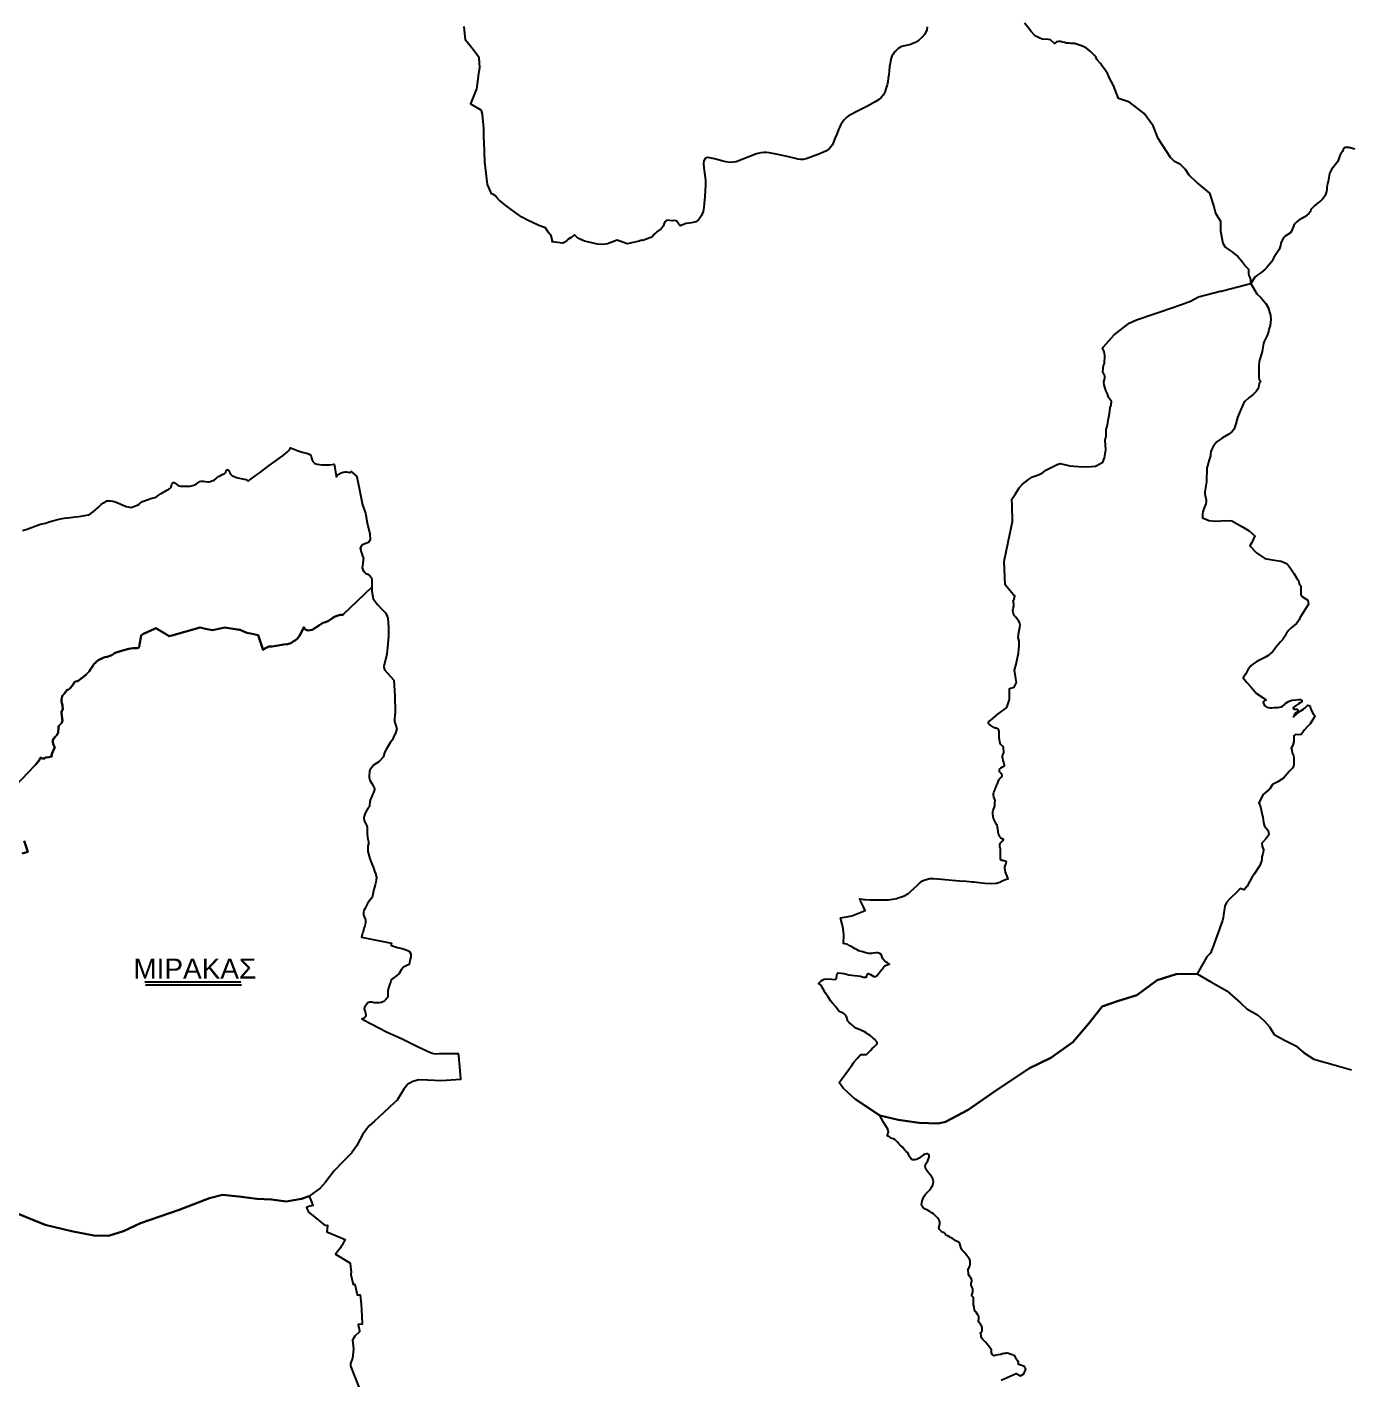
# Model space of a CAD drawing. Header units: metres. Extents: x 245125 to 394351, y 270578 to 4233311.
# Drawn here: x 291993 to 298601, y 4166793 to 4173546 of the extents above; entities that cross this region are included whole.
import ezdxf
from ezdxf.enums import TextEntityAlignment as Align
from ezdxf.lldxf.tags import DXFTag

# ---------------------------------------------------------------- set-up
doc = ezdxf.new("R2010")
doc.units = ezdxf.units.M
for name, color, linetype in [('4495-(228-329)', 103, 'Continuous'), ('ASTOTA', 7, 'Continuous'), ('ΗΛΕΙΑ_Ονομασία ΟΤΑ_ΟΚΧΕ', 6, 'Continuous')]:
    doc.layers.add(name, color=color, linetype=linetype)
doc.styles.add('ARIAL', font='arial.ttf')
tags = doc.linetypes.add('HIDDEN', pattern=[0.375, 0.25, -0.125]).pattern_tags.tags
tags[6:7] = [DXFTag(74, 4), DXFTag(75, 0), DXFTag(340, '0'), DXFTag(46, 1.0), DXFTag(50, 0.0), DXFTag(44, 0.0), DXFTag(45, 0.0)]
tags[4:5] = [DXFTag(74, 4), DXFTag(75, 0), DXFTag(340, '0'), DXFTag(46, 1.0), DXFTag(50, 0.0), DXFTag(44, 0.0), DXFTag(45, 0.0)]

msp = doc.modelspace()

# ---------------------------------------------------------------- linework, layer by layer
at = {"layer": '4495-(228-329)', "color": 103}
for p, q in [((292580.7, 4168776.7), (293060.3, 4168776.7)), ((292584, 4168761), (293063.5, 4168761))]:
    msp.add_line(p, q, dxfattribs=at)
at = {"layer": 'ASTOTA', "color": 253, "linetype": 'HIDDEN', "ltscale": 300}
for points in [[(296489.2, 4173547.1), (296486.9, 4173532.7), (296482, 4173520.2), (296475.5, 4173509.1), (296463, 4173494.4), (296447.3, 4173481.1), (296430.7, 4173469.6), (296421.4, 4173465.3), (296407, 4173460), (296384.6, 4173454.2), (296363.2, 4173448.7), (296352.1, 4173443.9), (296343.5, 4173438.5), (296333.4, 4173429.5), (296325.9, 4173422), (296318.5, 4173411.2), (296312.3, 4173400.6), (296307.5, 4173386.8), (296303.4, 4173364.8), (296301.7, 4173349.9), (296298.9, 4173328.5), (296297.3, 4173308.4), (296294.9, 4173290.7), (296292.2, 4173272.9), (296289, 4173257.3), (296283.2, 4173237.7), (296276.9, 4173220.9), (296270.4, 4173207.5), (296259.9, 4173194.4), (296245.8, 4173182.2), (296229.8, 4173172.3), (296191.4, 4173151.4), (296164.8, 4173138), (296137.6, 4173123.8), (296109.4, 4173109.5), (296094.2, 4173100.6), (296087.9, 4173096), (296075.1, 4173083.4), (296065.9, 4173070.7), (296056.4, 4173056.2), (296050.8, 4173045.4), (296046.3, 4173035.2), (296037.4, 4173011.7), (296028.6, 4172989.6), (296015.5, 4172958.8), (296008, 4172947.3), (295999.4, 4172937.6), (295983.5, 4172926.4), (295947.9, 4172910.7), (295884.5, 4172887.9), (295869.2, 4172885.5), (295856.4, 4172885.5), (295843.8, 4172886.8), (295832.2, 4172888.9), (295789.2, 4172899), (295742.9, 4172909.5), (295699.8, 4172918.6), (295686, 4172920.3), (295672.4, 4172920.3), (295658.1, 4172918.3), (295637.1, 4172913.4), (295607.3, 4172901.8), (295573.6, 4172887.9), (295535.4, 4172873.6), (295519.4, 4172870.9), (295505.8, 4172870.2), (295483.8, 4172872.6), (295463.6, 4172877.3), (295426.5, 4172887.6), (295402.1, 4172893.4), (295392.3, 4172894.3), (295386.3, 4172892.3), (295379.7, 4172889.9), (295373.6, 4172878.9), (295371.6, 4172865.3), (295374, 4172843.9), (295381.5, 4172782), (295381.5, 4172760.6), (295379.6, 4172728.8), (295378.3, 4172700.4), (295375.5, 4172664.6), (295373.4, 4172645.2), (295369.6, 4172625.5), (295361.8, 4172605.7), (295347.8, 4172584.7), (295333.4, 4172573.4), (295311.8, 4172568.4), (295284.9, 4172564.5), (295255.2, 4172553), (295251.6, 4172557.9), (295249.2, 4172561), (295236.3, 4172577.8), (295234.3, 4172578.2), (295223.4, 4172580.3), (295214.6, 4172578.3), (295201.7, 4172580.6), (295188.1, 4172581.7), (295179, 4172573.1), (295170.4, 4172552.3), (295160.9, 4172538), (295138.5, 4172522.8), (295133.2, 4172518.3), (295125.1, 4172511.5), (295123, 4172508.8), (295113.3, 4172496.5), (295099.5, 4172491.3), (295094.8, 4172489.3), (295069.5, 4172479.5), (295061.6, 4172481.1), (295050.9, 4172476.7), (294990.2, 4172463), (294941.2, 4172482), (294892.9, 4172464.2), (294868.3, 4172459.4), (294842.7, 4172462.3), (294792.7, 4172473.4), (294778.1, 4172476.1), (294759.6, 4172485.9), (294744.6, 4172491.9), (294727.1, 4172507.7), (294723.3, 4172504.9), (294711.2, 4172495.8), (294694.5, 4172484.8), (294688.5, 4172480.8), (294675.4, 4172470.5), (294669.9, 4172466.1), (294616.1, 4172473.9), (294617, 4172478.1), (294611.4, 4172503.3), (294596.6, 4172522.4), (294583.1, 4172542.8), (294549.6, 4172554.3), (294514.4, 4172571.7), (294496.3, 4172580.7), (294464.3, 4172596.5), (294417.4, 4172629.5), (294378.2, 4172660), (294376.1, 4172661.6), (294353, 4172680.6), (294342.5, 4172690.3), (294333, 4172703.8), (294320.3, 4172711), (294312.7, 4172713.4), (294310.8, 4172718), (294293.4, 4172759.7), (294280.3, 4172873.9), (294275.7, 4172971.4), (294275.5, 4172994.3), (294275.5, 4173001.5), (294275.3, 4173021.5), (294275.3, 4173031.7), (294275.2, 4173040), (294267.5, 4173111.6), (294262.7, 4173129.4), (294262.1, 4173131.6), (294209.8, 4173161.2), (294210.4, 4173162.8), (294240, 4173238.3), (294244.3, 4173274.7), (294247.9, 4173298.9), (294248.3, 4173302), (294254.6, 4173344.8), (294251.6, 4173393.2), (294235.7, 4173414.4), (294228.5, 4173423.9), (294213.4, 4173443.8), (294183.3, 4173480.9), (294176.9, 4173549.5)], [(298625, 4172936.5), (298595, 4172945), (298575, 4172945), (298567, 4172935), (298563, 4172925), (298555, 4172915), (298550, 4172905), (298546.5, 4172895), (298543.5, 4172885), (298539.5, 4172875), (298509, 4172835), (298503.5, 4172825), (298499, 4172815), (298493.5, 4172785), (298491.5, 4172775), (298488.5, 4172765), (298486.5, 4172755), (298485.5, 4172745), (298484.5, 4172735), (298483.5, 4172725), (298481, 4172715), (298476.5, 4172705), (298471, 4172695.5), (298463.5, 4172686.5), (298454.5, 4172678.5), (298445, 4172671.5), (298435, 4172664), (298425, 4172655), (298415, 4172645), (298405, 4172635), (298403, 4172625), (298395, 4172615), (298385, 4172606), (298375, 4172599), (298345, 4172581), (298335.5, 4172573.5), (298327, 4172564.5), (298320.5, 4172555), (298309.5, 4172526.5), (298303, 4172519), (298276.5, 4172501), (298269, 4172493.5), (298259, 4172475), (298256, 4172465), (298254, 4172455), (298251, 4172445), (298246.5, 4172435), (298234, 4172415), (298220, 4172395), (298215, 4172385), (298210, 4172375), (298203, 4172365), (298194.5, 4172355), (298185, 4172345), (298175, 4172335.5), (298155, 4172318.5), (298135, 4172305), (298125, 4172297), (298105, 4172265), (298105, 4172285), (298103, 4172295), (298097, 4172305), (298095, 4172315), (298095, 4172335), (298075, 4172355), (298061.5, 4172375), (298044.5, 4172395), (298035, 4172404.5), (298015, 4172421.5), (297995, 4172435), (297977, 4172448.5), (297967, 4172465.5), (297955.5, 4172525), (297956, 4172575), (297930.5, 4172615), (297921, 4172655), (297900.6, 4172717.2), (297842.6, 4172764.1), (297841.5, 4172765), (297839.7, 4172766.7), (297797, 4172806.5), (297780, 4172835), (297755, 4172860), (297725, 4172875), (297705, 4172895), (297642.1, 4172990.3), (297618.3, 4173053.5), (297572.8, 4173115), (297499.9, 4173171.2), (297445, 4173189), (297436, 4173210.6), (297420, 4173255), (297398.5, 4173295), (297394.5, 4173305), (297390, 4173315), (297376, 4173335), (297368.5, 4173345), (297361.5, 4173355), (297354, 4173365), (297337, 4173385), (297333, 4173395), (297325, 4173405), (297315, 4173415), (297305, 4173425), (297285, 4173441), (297275, 4173446.5), (297265, 4173451.5), (297255, 4173455), (297245, 4173458), (297235, 4173461.5), (297225, 4173463.5), (297215, 4173464.5), (297205, 4173465), (297195, 4173465.5), (297185, 4173466.5), (297175, 4173468.5), (297165, 4173471.5), (297155, 4173474), (297145, 4173475), (297135, 4173473), (297125, 4173465), (297105, 4173483), (297095, 4173484), (297065, 4173486.5), (297055, 4173489), (297035, 4173499), (297025.5, 4173506.5), (297008.5, 4173525), (296993.5, 4173545), (296975.5, 4173565)], [(291970.7, 4171032.1), (291993.2, 4171038.4), (292005.7, 4171042.5), (292021, 4171048.4), (292037.7, 4171054.7), (292060.9, 4171062.2), (292085, 4171068.7), (292103.8, 4171075.2), (292122.1, 4171080.3), (292133.9, 4171083.6), (292159.4, 4171089), (292178.5, 4171092.5), (292194.5, 4171095.1), (292209.8, 4171096.5), (292233.2, 4171099.4), (292251.3, 4171101.1), (292271.3, 4171103.8), (292290.4, 4171107.2), (292299.7, 4171109.6), (292312.1, 4171115.5), (292323.5, 4171124.7), (292336.9, 4171136.3), (292349.6, 4171148.2), (292364, 4171161), (292375.3, 4171168.7), (292385.9, 4171176.7), (292391.6, 4171178.8), (292401.1, 4171180.2), (292410.1, 4171179.7), (292419.3, 4171178.2), (292429, 4171175.5), (292438.7, 4171172.3), (292450.7, 4171167.1), (292476.8, 4171155.4), (292488, 4171151.1), (292498.7, 4171148.7), (292512, 4171146.4), (292520.7, 4171148.9), (292534.4, 4171154.2), (292544.2, 4171158.6), (292553.1, 4171163.3), (292559.8, 4171169.1), (292569.2, 4171175.5), (292579.9, 4171179.2), (292610.7, 4171191.6), (292622.8, 4171195), (292630.9, 4171196.5), (292639.3, 4171199.9), (292648.2, 4171205.8), (292663.4, 4171215.6), (292690.7, 4171232.5), (292699, 4171236.7), (292706.4, 4171240.9), (292710.4, 4171244.1), (292712.9, 4171248.2), (292715.1, 4171256.9), (292716.4, 4171262.8), (292718.3, 4171266.1), (292721.1, 4171270), (292723.6, 4171271), (292728, 4171271.5), (292732, 4171269.9), (292735.4, 4171266.8), (292741, 4171261.8), (292747.7, 4171256.8), (292753.1, 4171254.7), (292759.1, 4171253.5), (292768.5, 4171253.4), (292780.4, 4171253.1), (292796.7, 4171252.5), (292807.5, 4171253.3), (292814.1, 4171254.3), (292820.5, 4171256.8), (292828.9, 4171260.2), (292839.8, 4171265.2), (292850.8, 4171272.2), (292856.7, 4171275.3), (292862.2, 4171277.6), (292868.4, 4171277.6), (292874, 4171277.4), (292884.2, 4171275.7), (292894.4, 4171275), (292901.3, 4171275.2), (292908.9, 4171276.5), (292915.3, 4171278.9), (292922.8, 4171281.5), (292929.5, 4171284.9), (292935.3, 4171289.1), (292940.7, 4171293.9), (292944.1, 4171297.2), (292950, 4171301), (292958.7, 4171306.4), (292967.4, 4171311.5), (292972.3, 4171312.8), (292978.6, 4171315.7), (292982.1, 4171319.7), (292986, 4171324.8), (292989, 4171330.3), (292991.4, 4171333.9), (292995.1, 4171335), (292998.5, 4171333.8), (293001.3, 4171330.5), (293004.2, 4171326.5), (293006.8, 4171320.2), (293009.9, 4171313.5), (293013, 4171308.6), (293017.3, 4171304.9), (293024.8, 4171302.3), (293038.6, 4171296.6), (293045.5, 4171294.1), (293060.6, 4171290.3), (293069.2, 4171288.8), (293076.8, 4171287.8), (293087.4, 4171286.2), (293091.7, 4171283.9), (293096.8, 4171278.4), (293106.1, 4171284.5), (293137, 4171307.9), (293152.5, 4171318.3), (293202.7, 4171355.6), (293225.2, 4171372.4), (293255.6, 4171394.3), (293272.3, 4171406.6), (293284.3, 4171416.3), (293296.4, 4171426.5), (293304.6, 4171434.9), (293309.6, 4171444), (293313, 4171442.7), (293314.3, 4171442.3), (293347.3, 4171430.1), (293362.7, 4171424.4), (293367.2, 4171423.3), (293390.7, 4171417.2), (293402.9, 4171413.3), (293411.2, 4171407.4), (293414.5, 4171394.8), (293417.1, 4171382.5), (293420.2, 4171376), (293430.1, 4171366.7), (293441.8, 4171362.9), (293467, 4171359.9), (293505.6, 4171358.8), (293527.5, 4171362), (293530.1, 4171346.4), (293530.5, 4171344.4), (293537.1, 4171302.7), (293537.6, 4171299.5), (293545.5, 4171309.9), (293551.1, 4171313.4), (293561.4, 4171318.9), (293572.3, 4171322.5), (293581.3, 4171324.3), (293589.4, 4171323.8), (293595.5, 4171322.4), (293603.1, 4171321.7), (293608.9, 4171322.2), (293613.2, 4171325.8), (293614.4, 4171324.6), (293627.4, 4171312.5), (293638.3, 4171302.3), (293643.5, 4171285), (293668.6, 4171159), (293683.4, 4171118.2), (293691.4, 4171069.5), (293706, 4171015), (293706.8, 4170984.6), (293698.9, 4170971.5), (293680.2, 4170965.2), (293665.8, 4170958.6), (293657.6, 4170942.5), (293662.5, 4170925), (293669.4, 4170905.1), (293673.3, 4170891.5), (293672.7, 4170885.3), (293671, 4170866.6), (293667, 4170845), (293670.5, 4170835.5), (293676, 4170826), (293685, 4170817), (293695, 4170813), (293705, 4170805), (293713, 4170795), (293715, 4170785), (293715, 4170748.9), (293572.5, 4170611), (293571.8, 4170610.2), (293558.6, 4170609.6), (293541.1, 4170604.7), (293528.6, 4170599.5), (293515.8, 4170591.1), (293498.9, 4170579.9), (293483.4, 4170573.8), (293471.3, 4170570.2), (293453.1, 4170558.7), (293435.4, 4170546.9), (293416.9, 4170535.4), (293407.6, 4170533.3), (293397.1, 4170532.5), (293386.5, 4170534.4), (293378.9, 4170539.2), (293375, 4170548), (293365.2, 4170527.5), (293353.6, 4170505.5), (293341.5, 4170490.6), (293333.9, 4170483.6), (293323, 4170476.1), (293310.1, 4170468.6), (293293.9, 4170464.2), (293274.8, 4170461.4), (293246.6, 4170456.8), (293217.8, 4170451.8), (293201.1, 4170451), (293183.5, 4170444.1), (293171.3, 4170434.4), (293170.6, 4170436.6), (293170.1, 4170437.9), (293147.1, 4170507.6), (293117.4, 4170514.6), (293109.5, 4170516.4), (293091.5, 4170520.6), (293060.2, 4170533.8), (293055.4, 4170534.8), (293050, 4170536), (293042.5, 4170537.2), (292981.7, 4170547), (292958.6, 4170541.9), (292956.1, 4170541.3), (292921.1, 4170533.5), (292901.4, 4170537.4), (292885, 4170540.8), (292857.8, 4170546.2), (292715.5, 4170507), (292703.6, 4170503.8), (292681.5, 4170516.6), (292635.7, 4170543.1), (292627.1, 4170539.1), (292596.1, 4170524.5), (292571.4, 4170512.9), (292563.3, 4170506.6), (292553.4, 4170449.8), (292549.7, 4170445.9), (292542.4, 4170444.1), (292520.9, 4170442.9), (292502.1, 4170440.3), (292476.8, 4170434.1), (292443, 4170423.6), (292430.4, 4170419.1), (292428.3, 4170418.4), (292425.9, 4170415.4), (292421.7, 4170411.1), (292416.2, 4170408), (292407.1, 4170404.9), (292398.9, 4170401.8), (292394.5, 4170400.3), (292389.2, 4170400.1), (292381.4, 4170397.8), (292372.8, 4170394.5), (292363.2, 4170390.1), (292352.4, 4170384.7), (292345.7, 4170380.5), (292340.6, 4170376.9), (292334.8, 4170370.9), (292329, 4170364.5), (292321.7, 4170355.8), (292316, 4170347.6), (292309.8, 4170339.3), (292302.6, 4170326.1), (292297.8, 4170321.2), (292287.6, 4170312.4), (292274.5, 4170300.6), (292263.7, 4170292), (292254.2, 4170283.3), (292248.2, 4170280.1), (292243.1, 4170278.6), (292235.7, 4170276.3), (292230.7, 4170273.3), (292225.2, 4170266), (292218.7, 4170254.6), (292208.2, 4170243.3), (292201.2, 4170237.4), (292192.7, 4170235.6), (292186.5, 4170227.2), (292178.4, 4170216.1), (292171, 4170207), (292168.2, 4170201.7), (292166.2, 4170194.6), (292165.7, 4170188.2), (292165.7, 4170178.4), (292166.7, 4170168.9), (292169.5, 4170158.3), (292171, 4170150.1), (292171.7, 4170144.3), (292171.7, 4170140.3), (292170.9, 4170135.7), (292169, 4170132), (292167.5, 4170128.8), (292165.8, 4170124.5), (292165.6, 4170120.4), (292165.9, 4170116.4), (292167.4, 4170107), (292168.9, 4170094), (292169.3, 4170089.5), (292169.8, 4170083.7), (292169.7, 4170079.7), (292168.8, 4170076.3), (292167.1, 4170072.5), (292163.2, 4170067), (292156.8, 4170059.8), (292152.6, 4170055.1), (292150.7, 4170050.1), (292149.6, 4170044.3), (292149.4, 4170037.5), (292149.1, 4170030.4), (292147.9, 4170022.8), (292144.8, 4170016.2), (292141.4, 4170009.6), (292135.5, 4170002.9), (292125.7, 4169991.3), (292122.7, 4169982.5), (292122.4, 4169972.4), (292125.5, 4169959.8), (292131.5, 4169947.2), (292124.7, 4169934.8), (292123, 4169930.5), (292118.7, 4169919.7), (292116.2, 4169913.5), (292114.7, 4169907.4), (292116.6, 4169903), (292115.1, 4169902.7), (292102.5, 4169899.7), (292086.9, 4169896.7), (292078.4, 4169892.9), (292077.2, 4169892.3), (292068.7, 4169892), (292062.4, 4169897.4), (292050, 4169879), (292035.9, 4169860.9), (292033.7, 4169858.6), (292030.6, 4169855.3), (291935.7, 4169756.4)], [(291935.7, 4169756.4), (292030.6, 4169855.3), (292033.7, 4169858.6), (292035.9, 4169860.9), (292050, 4169879), (292062.4, 4169897.4), (292068.7, 4169892), (292077.2, 4169892.3), (292078.4, 4169892.9), (292086.9, 4169896.7), (292102.5, 4169899.7), (292115.1, 4169902.7), (292116.6, 4169903), (292114.7, 4169907.4), (292115.2, 4169909.5), (292116.2, 4169913.5), (292118.7, 4169919.7), (292123, 4169930.5), (292124.7, 4169934.8), (292131.5, 4169947.2), (292125.5, 4169959.8), (292122.4, 4169972.4), (292122.7, 4169982.5), (292125.7, 4169991.3), (292135.5, 4170002.9), (292141.4, 4170009.6), (292144.8, 4170016.2), (292147.9, 4170022.8), (292149.1, 4170030.4), (292149.4, 4170037.5), (292149.6, 4170044.3), (292150.7, 4170050.1), (292152.6, 4170055.1), (292156.8, 4170059.8), (292163.2, 4170067), (292167.1, 4170072.5), (292168.8, 4170076.3), (292169.7, 4170079.7), (292169.8, 4170083.7), (292169.3, 4170089.5), (292168.9, 4170094), (292167.4, 4170107), (292165.9, 4170116.4), (292165.6, 4170120.4), (292165.8, 4170124.5), (292167.5, 4170128.8), (292169, 4170132), (292170.9, 4170135.7), (292171.7, 4170140.3), (292171.7, 4170144.3), (292171, 4170150.1), (292169.5, 4170158.3), (292166.7, 4170168.9), (292165.7, 4170178.4), (292165.7, 4170188.2), (292166.2, 4170194.6), (292168.2, 4170201.7), (292171, 4170207), (292178.4, 4170216.1), (292186.5, 4170227.2), (292192.7, 4170235.6), (292201.2, 4170237.4), (292208.2, 4170243.3), (292218.7, 4170254.6), (292225.2, 4170266), (292230.7, 4170273.3), (292235.7, 4170276.3), (292243.1, 4170278.6), (292248.2, 4170280.1), (292254.2, 4170283.3), (292263.7, 4170292), (292274.5, 4170300.6), (292287.6, 4170312.4), (292297.8, 4170321.2), (292302.6, 4170326.1), (292309.8, 4170339.3), (292316, 4170347.6), (292321.7, 4170355.8), (292329, 4170364.5), (292334.8, 4170370.9), (292340.6, 4170376.9), (292345.7, 4170380.5), (292352.4, 4170384.7), (292363.2, 4170390.1), (292372.8, 4170394.5), (292381.4, 4170397.8), (292389.2, 4170400.1), (292394.5, 4170400.3), (292398.9, 4170401.8), (292407.1, 4170404.9), (292416.2, 4170408), (292421.7, 4170411.1), (292425.9, 4170415.4), (292428.3, 4170418.4), (292430.4, 4170419.1), (292443, 4170423.6), (292476.8, 4170434.1), (292502.1, 4170440.3), (292520.9, 4170442.9), (292542.4, 4170444.1), (292549.7, 4170445.9), (292553.4, 4170449.8), (292563.3, 4170506.6), (292571.4, 4170512.9), (292596.1, 4170524.5), (292627.1, 4170539.1), (292635.7, 4170543.1), (292681.5, 4170516.6), (292703.6, 4170503.8), (292715.5, 4170507), (292857.8, 4170546.2), (292885, 4170540.8), (292885, 4170540.8), (292901.4, 4170537.4), (292921.1, 4170533.5), (292956.1, 4170541.3), (292958.6, 4170541.9), (292981.7, 4170547), (293042.5, 4170537.2), (293050, 4170536), (293055.4, 4170534.8), (293060.2, 4170533.8), (293091.5, 4170520.6), (293109.5, 4170516.4), (293117.4, 4170514.6), (293147.1, 4170507.6), (293170.1, 4170437.9), (293170.6, 4170436.6), (293171.3, 4170434.4), (293183.5, 4170444.1), (293201.1, 4170451), (293217.8, 4170451.8), (293246.6, 4170456.8), (293274.8, 4170461.4), (293293.9, 4170464.2), (293310.1, 4170468.6), (293323, 4170476.1), (293333.9, 4170483.6), (293341.5, 4170490.6), (293353.6, 4170505.5), (293365.2, 4170527.5), (293375, 4170548), (293378.9, 4170539.2), (293386.5, 4170534.4), (293397.1, 4170532.5), (293407.6, 4170533.3), (293416.9, 4170535.4), (293435.4, 4170546.9), (293453.1, 4170558.7), (293471.3, 4170570.2), (293483.4, 4170573.8), (293498.9, 4170579.9), (293515.8, 4170591.1), (293528.6, 4170599.5), (293541.1, 4170604.7), (293558.6, 4170609.6), (293571.8, 4170610.2), (293572.5, 4170611), (293715, 4170748.9), (293715, 4170727.6), (293722, 4170689.9), (293743.6, 4170661.9), (293766.2, 4170637.3), (293784.5, 4170618.1), (293795.2, 4170593.2), (293798.2, 4170548.2), (293799.1, 4170501), (293790.3, 4170413.3), (293775.1, 4170352.3), (293778.2, 4170335.1), (293825, 4170284.1), (293830.4, 4170205), (293831.9, 4170124), (293827.9, 4170088.1), (293829, 4170077.3), (293829.5, 4170072), (293834.9, 4170056.8), (293840.2, 4170040.1), (293833, 4170019.6), (293827.5, 4170006.7), (293822.9, 4169999.3), (293818.6, 4169985.3), (293807.8, 4169973.8), (293798.4, 4169957.4), (293787, 4169937.6), (293780.7, 4169925.2), (293771.5, 4169899.3), (293750.8, 4169876), (293723.2, 4169858.3), (293715.8, 4169846.5), (293707.1, 4169837), (293704.4, 4169830.3), (293703.2, 4169823.6), (293702.6, 4169808), (293702.3, 4169798.1), (293703.4, 4169791.1), (293705.7, 4169783.5), (293714.9, 4169767.5), (293722.4, 4169756.2), (293729.3, 4169741.9), (293729.1, 4169735.4), (293723.2, 4169723.1), (293719.5, 4169715.6), (293712.9, 4169699.6), (293708.7, 4169689.6), (293704.7, 4169677.6), (293703.8, 4169656.6), (293703, 4169653.2), (293697.4, 4169645.4), (293684.2, 4169621.8), (293680.8, 4169614.5), (293677.8, 4169603.7), (293676, 4169595.9), (293676.9, 4169580.7), (293683.2, 4169568.7), (293688.8, 4169558.4), (293691.4, 4169549.3), (293692.4, 4169531.9), (293692.5, 4169513.9), (293693, 4169499.7), (293695.5, 4169488.5), (293697.8, 4169476.4), (293698.1, 4169466), (293695.7, 4169453.5), (293694.6, 4169442.9), (293695.4, 4169427.9), (293698, 4169415.3), (293703, 4169398.4), (293708, 4169383.1), (293714.9, 4169365.2), (293723.3, 4169345.9), (293729.3, 4169329.9), (293733.8, 4169317.2), (293739, 4169300.2), (293737.2, 4169285.1), (293735.5, 4169274), (293731.8, 4169261.2), (293728.5, 4169249.9), (293725.7, 4169237.7), (293721.7, 4169222.7), (293718.3, 4169204.9), (293715.7, 4169196), (293709, 4169187.3), (293702.2, 4169178.9), (293694.4, 4169167.4), (293687, 4169153.8), (293679.8, 4169141.6), (293675.7, 4169132.9), (293673.9, 4169123.7), (293673.1, 4169118.2), (293673.7, 4169110.4), (293676.3, 4169102), (293681.4, 4169093.4), (293684.3, 4169085.8), (293683.7, 4169075), (293682.6, 4169065), (293679.6, 4169054.8), (293676, 4169044.2), (293673.2, 4169034.6), (293671.8, 4169029.1), (293671.6, 4169028.5), (293669.8, 4169021.4), (293669.2, 4169019), (293666, 4169006.5), (293664.2, 4168999.6), (293813.4, 4168969.6), (293812.5, 4168964.3), (293811.5, 4168958), (293813.4, 4168957.5), (293843.9, 4168948.8), (293866, 4168942.7), (293886.2, 4168937.1), (293901.6, 4168929.4), (293909.3, 4168915.9), (293910.5, 4168900.9), (293904.9, 4168882.7), (293901.5, 4168863.2), (293889.3, 4168858.1), (293872.7, 4168850.5), (293864.2, 4168838.5), (293852, 4168818), (293839.4, 4168808.6), (293814.1, 4168788.4), (293812.5, 4168787.2), (293812.2, 4168785.8), (293810.6, 4168778.4), (293808.6, 4168772.4), (293806, 4168766.7), (293803.6, 4168760.7), (293798.3, 4168744.8), (293795.2, 4168732.9), (293794.4, 4168726.8), (293794.6, 4168715.8), (293795.3, 4168707.2), (293795.6, 4168699.1), (293789.5, 4168695.2), (293784.4, 4168688), (293781.4, 4168684.4), (293774.4, 4168678.7), (293770.9, 4168676.4), (293763.8, 4168673), (293751.1, 4168671.8), (293740.1, 4168671.3), (293727.7, 4168672.2), (293715.4, 4168674.2), (293705.4, 4168674.1), (293699.9, 4168673.5), (293695.5, 4168670.8), (293688.2, 4168663), (293684.4, 4168656.9), (293680.4, 4168651.5), (293676.7, 4168645), (293676.5, 4168641.7), (293679.5, 4168632.1), (293681.7, 4168626), (293683.5, 4168620.4), (293684.8, 4168614), (293685.1, 4168608.1), (293683.1, 4168602.7), (293680.8, 4168598.8), (293677.8, 4168595.7), (293673.2, 4168593.1), (293666.1, 4168591.2), (293683.8, 4168582.5), (293701.7, 4168572.4), (293714.9, 4168565), (293749.4, 4168546.4), (293789.3, 4168527.2), (293821.7, 4168511.7), (293863.7, 4168492.7), (293900, 4168475.5), (293944, 4168453.9), (293993.5, 4168430.6), (294016.4, 4168420), (294030.8, 4168417.5), (294051.2, 4168418.2), (294075.4, 4168418.2), (294095.7, 4168417.9), (294116.1, 4168417.9), (294129.5, 4168418), (294138.4, 4168418.4), (294146.8, 4168418.8), (294146.9, 4168417.5), (294147.6, 4168409.3), (294156, 4168314), (294158.3, 4168288), (294063.5, 4168282.1), (293993.3, 4168285.5), (293949.3, 4168286.5), (293920.1, 4168278.8), (293895.5, 4168264.5), (293875, 4168240), (293841.6, 4168186), (293806, 4168152.2), (293772.7, 4168119.8), (293728.7, 4168081.1), (293701.5, 4168056.4), (293683.4, 4168033.6), (293668.6, 4168012.7), (293657.1, 4167990.1), (293640.9, 4167958.5), (293613.9, 4167920.8), (293571.1, 4167877.2), (293526.6, 4167832.7), (293484.2, 4167775.2), (293456.4, 4167745.7), (293402.8, 4167705.1), (293364.6, 4167692.4), (293287.3, 4167679.5), (293213.9, 4167688.4), (293140.2, 4167693.1), (293051.7, 4167704.9), (292970, 4167711.8), (292905.1, 4167696), (292753.6, 4167638.1), (292559, 4167570.9), (292474.5, 4167530.5), (292399.2, 4167507.3), (292326.3, 4167509.9), (292215, 4167530.2), (292083.4, 4167562.1), (291932.7, 4167623.6)], [(291978.2, 4169480.2), (291996.2, 4169430.5), (291997.7, 4169426.4), (291968.5, 4169418.1)], [(291968.5, 4169418.1), (291997.7, 4169426.4), (291996.2, 4169430.5), (291978.2, 4169480.2)], [(296858.4, 4166787.3), (296934.1, 4166820.3), (296955, 4166808.9), (296972.6, 4166818.1), (296982, 4166841.8), (296974.6, 4166854.5), (296947.7, 4166864.2), (296946.4, 4166864.8), (296945, 4166865.5), (296945.2, 4166866.8), (296945.2, 4166870), (296944.5, 4166875.7), (296940.1, 4166884.1), (296936.8, 4166888.5), (296933.1, 4166893.5), (296931.5, 4166898.3), (296929.9, 4166902.1), (296926.6, 4166907.3), (296922.3, 4166910.5), (296916.3, 4166912.9), (296908.3, 4166915.3), (296895.2, 4166919), (296889.1, 4166920.8), (296885.9, 4166921), (296879.8, 4166920.5), (296871.4, 4166919.3), (296865.7, 4166917.6), (296858.9, 4166915.3), (296854.1, 4166914.5), (296844, 4166913.8), (296835, 4166911.3), (296827.8, 4166909), (296823.5, 4166908.8), (296819.5, 4166910.1), (296814.2, 4166914.8), (296811.8, 4166920), (296809.9, 4166925.2), (296809.5, 4166928.7), (296810.2, 4166932.1), (296810.6, 4166934.5), (296809.7, 4166937.7), (296803.6, 4166945.8), (296790.2, 4166964.4), (296778.2, 4166977.9), (296765.2, 4166991.6), (296761.4, 4166996.3), (296759.4, 4167004.4), (296759.4, 4167010.2), (296758.2, 4167015.2), (296754.7, 4167021.5), (296755.6, 4167023.7), (296759.7, 4167025.6), (296762.5, 4167028.8), (296763.5, 4167034.1), (296764.1, 4167046), (296762.8, 4167053.8), (296759.4, 4167060.3), (296755.2, 4167067.1), (296747.3, 4167075.8), (296746, 4167078.9), (296746, 4167082.9), (296747.1, 4167090.7), (296746.9, 4167100.9), (296744.8, 4167108.2), (296741.2, 4167114.7), (296735.9, 4167123), (296731.3, 4167127.5), (296727.4, 4167131.3), (296726.4, 4167134.3), (296726.1, 4167140.2), (296723.9, 4167150.2), (296721.6, 4167158.1), (296720.5, 4167162.2), (296720.3, 4167170.3), (296720.6, 4167190.3), (296720.6, 4167195.2), (296719.7, 4167199.3), (296717.2, 4167202.5), (296713.2, 4167206.1), (296712, 4167208.7), (296711.6, 4167211.3), (296712.1, 4167214), (296713.4, 4167216.4), (296716.5, 4167228.6), (296717.8, 4167236.6), (296717.5, 4167242.6), (296714.5, 4167249.3), (296711.7, 4167252.5), (296708.8, 4167257.2), (296708.3, 4167262.1), (296709.5, 4167270.3), (296711.8, 4167279.1), (296712.4, 4167284.6), (296710.5, 4167290.3), (296705.3, 4167299.1), (296701, 4167305.3), (296696.3, 4167314.9), (296694.8, 4167323.1), (296693.7, 4167331.9), (296694.1, 4167339.6), (296695.6, 4167344.7), (296698.2, 4167349.6), (296702.1, 4167357.9), (296703.5, 4167363.8), (296703.3, 4167380.1), (296702.5, 4167387.3), (296700.1, 4167392.8), (296697.5, 4167396.8), (296686.7, 4167409.5), (296679.7, 4167418.3), (296672.2, 4167427), (296664.5, 4167435.9), (296660.7, 4167440.8), (296658.9, 4167444.8), (296655.3, 4167455.5), (296652.4, 4167468.3), (296651.7, 4167470.9), (296648.9, 4167473.7), (296642.4, 4167478.1), (296628.1, 4167485), (296621, 4167490.9), (296614, 4167496.4), (296606.2, 4167499.9), (296599.9, 4167503), (296587.8, 4167509.1), (296582.7, 4167513.1), (296578.3, 4167518.8), (296573.4, 4167523.2), (296566.2, 4167526.1), (296560.2, 4167529.7), (296554.9, 4167534.1), (296550.9, 4167539.2), (296548.9, 4167543.2), (296547.9, 4167548), (296548.4, 4167553.1), (296550.5, 4167561.2), (296552.5, 4167568.9), (296553, 4167573.8), (296552.1, 4167578.1), (296550.3, 4167582.7), (296546.6, 4167589.5), (296541.5, 4167596.1), (296530.7, 4167607.9), (296520, 4167616.9), (296512, 4167623.1), (296502.4, 4167629.2), (296494.6, 4167633.9), (296487.8, 4167636.8), (296479.4, 4167640.6), (296473, 4167644), (296468.4, 4167647.8), (296465.2, 4167651.8), (296462.3, 4167657.3), (296461.2, 4167663.8), (296461.7, 4167670.3), (296464.1, 4167681.6), (296470.1, 4167699.2), (296474.3, 4167706.5), (296481, 4167715.9), (296496.9, 4167731.6), (296505.8, 4167741.2), (296512.8, 4167751.6), (296517.1, 4167760.2), (296519.7, 4167768.6), (296520.1, 4167777.6), (296519.5, 4167786.3), (296518, 4167792.2), (296512.4, 4167801.5), (296505.5, 4167810.3), (296495.2, 4167821.5), (296486.9, 4167833.6), (296482.5, 4167840.1), (296480, 4167846.5), (296479.7, 4167853.3), (296480.4, 4167861.5), (296482.5, 4167867.7), (296491.6, 4167881.8), (296495.8, 4167892.3), (296498.2, 4167899.9), (296499.2, 4167908.1), (296497, 4167914), (296491.7, 4167917.1), (296485.6, 4167917.8), (296477.4, 4167915.4), (296468.4, 4167911.4), (296459.2, 4167903.8), (296448.9, 4167896.2), (296442, 4167891.9), (296435.1, 4167889.1), (296428.2, 4167887.1), (296421.5, 4167886.6), (296416.3, 4167887.9), (296411.1, 4167890.8), (296404, 4167898.4), (296400.2, 4167903.9), (296397.4, 4167909.8), (296393.6, 4167918.4), (296390.1, 4167923.7), (296384.5, 4167929.4), (296377.2, 4167935.8), (296370.5, 4167944.5), (296364.7, 4167951.6), (296354.5, 4167961.1), (296348, 4167967.4), (296341.3, 4167975), (296334.8, 4167982.2), (296328.9, 4167986.6), (296321.2, 4167991.5), (296307.2, 4167995.7), (296300.7, 4168001.4), (296293.2, 4168005.8), (296289.6, 4168007), (296290.4, 4168009.6), (296291.3, 4168012.2), (296295.7, 4168025), (296292.8, 4168040.1), (296275.6, 4168067.6), (296272.6, 4168072.3), (296253, 4168109), (296344.1, 4168086.6), (296448.8, 4168072.1), (296544.1, 4168068.8), (296581.4, 4168076.6), (296693.8, 4168136.9), (296825.1, 4168229.1), (297000.9, 4168344.9), (297106.8, 4168397.5), (297215.8, 4168475.4), (297295.3, 4168567.5), (297363.5, 4168653.9), (297439.2, 4168680.2), (297535.6, 4168710.1), (297638.2, 4168785), (297732.4, 4168815.4), (297837.8, 4168816.9), (297906.6, 4168776.2), (297985.3, 4168731.9), (298055.2, 4168670.4), (298085.7, 4168641.4), (298139.1, 4168611.8), (298172.9, 4168582.4), (298198.1, 4168550.9), (298221.9, 4168513.1), (298269.8, 4168486.7), (298329.8, 4168457.4), (298368.5, 4168422.7), (298419.7, 4168389.9), (298527.3, 4168359.9), (298607.8, 4168337.4)], [(291932.7, 4167623.6), (292083.4, 4167562.1), (292215, 4167530.2), (292326.3, 4167509.9), (292399.2, 4167507.3), (292474.5, 4167530.5), (292559, 4167570.9), (292753.6, 4167638.1), (292905.1, 4167696), (292970, 4167711.8), (293051.7, 4167704.9), (293140.2, 4167693.1), (293213.9, 4167688.4), (293287.3, 4167679.5), (293364.6, 4167692.4), (293402.8, 4167705.1), (293410.7, 4167685.8), (293419.4, 4167664.8), (293421.6, 4167659.5), (293405.9, 4167655), (293388.6, 4167649), (293390.6, 4167644.7), (293397.2, 4167630.2), (293398.9, 4167626.4), (293399.4, 4167625.3), (293400, 4167623.8), (293411.5, 4167615.8), (293475.8, 4167564), (293484, 4167560.3), (293490.8, 4167559.6), (293494.8, 4167559.7), (293494.6, 4167558.6), (293494.5, 4167557.7), (293490.2, 4167527.4), (293581.9, 4167489), (293577.9, 4167481.4), (293573.9, 4167473.9), (293566.4, 4167460.5), (293561, 4167450.8), (293558.9, 4167447.1), (293534.5, 4167416.6), (293606.2, 4167373), (293606.7, 4167369), (293612.2, 4167326.3), (293612.7, 4167321.7), (293610.3, 4167318.7), (293611.2, 4167314.4), (293621.4, 4167264.8), (293627.5, 4167266), (293629.7, 4167266.5), (293633.3, 4167250.5), (293641.8, 4167213), (293654.6, 4167213.4), (293656.3, 4167213.4), (293657.6, 4167213.5), (293661.3, 4167166.7), (293664.9, 4167106.7), (293667.5, 4167067), (293666.6, 4167066.9), (293647.1, 4167064.1), (293652.9, 4167033.5), (293653.4, 4167030.9), (293654, 4167027.8), (293630.3, 4167007), (293619, 4166986.1), (293624.2, 4166942), (293618.6, 4166896.1), (293608.8, 4166869.1), (293609.4, 4166861.3), (293609.9, 4166853.4), (293654.4, 4166743.2)], [(291932.7, 4167623.6), (292083.4, 4167562.1), (292215, 4167530.2), (292326.3, 4167509.9), (292399.2, 4167507.3), (292474.5, 4167530.5), (292559, 4167570.9), (292753.6, 4167638.1), (292905.1, 4167696), (292970, 4167711.8), (293051.7, 4167704.9), (293140.2, 4167693.1), (293213.9, 4167688.4), (293287.3, 4167679.5), (293364.6, 4167692.4), (293402.8, 4167705.1), (293410.7, 4167685.8), (293419.4, 4167664.8), (293421.6, 4167659.5), (293405.9, 4167655), (293388.6, 4167649), (293390.6, 4167644.7), (293397.2, 4167630.2), (293398.9, 4167626.4), (293399.4, 4167625.3), (293400, 4167623.8), (293411.5, 4167615.8), (293475.8, 4167564), (293484, 4167560.3), (293490.8, 4167559.6), (293494.8, 4167559.7), (293494.6, 4167558.6), (293494.5, 4167557.7), (293490.2, 4167527.4), (293581.9, 4167489), (293577.9, 4167481.4), (293573.9, 4167473.9), (293566.4, 4167460.5), (293561, 4167450.8), (293558.9, 4167447.1), (293534.5, 4167416.6), (293606.2, 4167373), (293606.7, 4167369), (293612.2, 4167326.3), (293612.7, 4167321.7), (293610.3, 4167318.7), (293611.2, 4167314.4), (293621.4, 4167264.8), (293627.5, 4167266), (293629.7, 4167266.5), (293633.3, 4167250.5), (293641.8, 4167213), (293654.6, 4167213.4), (293656.3, 4167213.4), (293657.6, 4167213.5), (293661.3, 4167166.7), (293664.9, 4167106.7), (293667.5, 4167067), (293666.6, 4167066.9), (293647.1, 4167064.1), (293652.9, 4167033.5), (293653.4, 4167030.9), (293654, 4167027.8), (293630.3, 4167007), (293619, 4166986.1), (293624.2, 4166942), (293618.6, 4166896.1), (293608.8, 4166869.1), (293609.4, 4166861.3), (293609.9, 4166853.4), (293654.4, 4166743.2)]]:
    msp.add_lwpolyline(points, dxfattribs=at)
msp.add_lwpolyline([(297896.5, 4171081.9), (297931, 4171077.9), (297981.5, 4171081.4), (298011.3, 4171079.2), (298064, 4171050.3), (298096.9, 4171029.2), (298125.5, 4171005), (298111, 4170970.7), (298101, 4170955.3), (298134, 4170920.4), (298175.8, 4170890.6), (298212.3, 4170885.3), (298256.4, 4170878.9), (298287, 4170865), (298302, 4170845), (298322, 4170815), (298334.5, 4170795), (298341, 4170785), (298345, 4170775), (298347, 4170765), (298355, 4170755), (298355, 4170735), (298354.8, 4170711), (298364, 4170699.3), (298390.7, 4170682.6), (298393.7, 4170663.7), (298351, 4170595), (298346.5, 4170585), (298341, 4170575.5), (298333.5, 4170566.5), (298324.5, 4170558.5), (298315, 4170551.5), (298305.5, 4170543.5), (298296.5, 4170534.5), (298289, 4170525), (298283, 4170515), (298277, 4170505), (298263.5, 4170485), (298254.5, 4170475), (298245.5, 4170465), (298236.5, 4170455), (298228.5, 4170445), (298221.5, 4170435), (298213.5, 4170425.5), (298204.5, 4170416.5), (298195, 4170409), (298175, 4170397.5), (298155, 4170387.5), (298135, 4170377), (298125, 4170371), (298115, 4170363.5), (298105.5, 4170354.5), (298090, 4170335), (298085, 4170325), (298080.5, 4170315), (298074.5, 4170305), (298068, 4170295), (298085.3, 4170271.8), (298105.7, 4170250.5), (298134.4, 4170217.5), (298166.7, 4170196), (298180.6, 4170184.6), (298182.6, 4170182.9), (298177.6, 4170182.9), (298171.7, 4170181), (298168.4, 4170177.5), (298168.1, 4170171.9), (298168.7, 4170166.5), (298170.3, 4170163.6), (298175.7, 4170156), (298180.8, 4170152.2), (298186.1, 4170148.8), (298191.7, 4170146.4), (298201.5, 4170144.8), (298209.8, 4170145.3), (298223.6, 4170147.3), (298229.8, 4170147.6), (298240.3, 4170147.6), (298248.5, 4170148.2), (298257.9, 4170149.9), (298263.8, 4170154.4), (298271.4, 4170161.1), (298278, 4170167.4), (298293.1, 4170176.2), (298305.1, 4170181.2), (298312.9, 4170183.5), (298330.5, 4170185), (298345.8, 4170187.3), (298354.4, 4170187.6), (298360, 4170184.2), (298360.7, 4170178.7), (298358.8, 4170174.4), (298352.3, 4170170.3), (298343.6, 4170164.7), (298333.1, 4170158), (298322.3, 4170151.1), (298317.6, 4170146), (298318.5, 4170140.6), (298323, 4170138.5), (298329.8, 4170139), (298336.4, 4170139.5), (298340.5, 4170135.6), (298340.3, 4170130.6), (298338, 4170127.6), (298330, 4170120.9), (298325.1, 4170114.5), (298322.3, 4170108.1), (298319.6, 4170099.8), (298335, 4170114.7), (298356, 4170129.9), (298368, 4170138.6), (298377.3, 4170145.4), (298384.6, 4170154.3), (298389.6, 4170158.1), (298395.7, 4170157.6), (298399.8, 4170155.6), (298402.7, 4170149.9), (298404, 4170144.5), (298407.2, 4170135.1), (298411.2, 4170126.5), (298417.8, 4170115.4), (298427.7, 4170103.7), (298422.2, 4170097.6), (298402.8, 4170065.8), (298390.3, 4170054.4), (298373.6, 4170035.3), (298357, 4170012), (298345.3, 4170010.4), (298328.9, 4170011.4), (298321.2, 4170005.4), (298320.4, 4169977.5), (298315.7, 4169959.5), (298307.5, 4169944.6), (298311, 4169931.5), (298312.8, 4169920.4), (298318.4, 4169906.4), (298320.5, 4169893.4), (298320.6, 4169876.8), (298321, 4169862.5), (298318.9, 4169853.7), (298314.9, 4169845.6), (298296.6, 4169826.5), (298268.1, 4169793.2), (298241, 4169776.4), (298213.8, 4169761.7), (298201.2, 4169740.7), (298168.1, 4169711.8), (298145.8, 4169670.9), (298153.7, 4169650.5), (298164.1, 4169604.9), (298165.3, 4169599.6), (298168.4, 4169572.4), (298174.3, 4169554), (298193, 4169532.4), (298195.3, 4169510.6), (298182.5, 4169492.9), (298160.1, 4169468.9), (298161.9, 4169454.4), (298168.8, 4169436.3), (298169.5, 4169434.3), (298165.6, 4169416.4), (298161.3, 4169401.2), (298160.4, 4169386), (298154.7, 4169365.5), (298150.4, 4169357.7), (298122, 4169314.4), (298108.8, 4169294.1), (298100.7, 4169280.2), (298088, 4169254.2), (298073.7, 4169238.4), (298071.6, 4169236.2), (298053, 4169243.2), (298051.1, 4169240.8), (298038.2, 4169225.5), (298001.9, 4169192.1), (297983.9, 4169173.1), (297975.6, 4169155.2), (297970.6, 4169122), (297970.2, 4169118.8), (297969.3, 4169113), (297968.5, 4169107.9), (297967, 4169097.6), (297965.7, 4169089.4), (297964.8, 4169083.3), (297913.4, 4168944.7), (297912.1, 4168941), (297904.3, 4168920.1), (297886.6, 4168900.7), (297873.3, 4168878.4), (297837.8, 4168816.9), (297732.4, 4168815.4), (297638.2, 4168785), (297535.6, 4168710.1), (297439.2, 4168680.2), (297363.5, 4168653.9), (297295.3, 4168567.5), (297215.8, 4168475.4), (297106.8, 4168397.5), (297000.9, 4168344.9), (296825.1, 4168229.1), (296693.8, 4168136.9), (296581.4, 4168076.6), (296544.1, 4168068.8), (296448.8, 4168072.1), (296344.1, 4168086.6), (296253, 4168109), (296129.6, 4168189.6), (296070.1, 4168246), (296049.7, 4168274.4), (296074.2, 4168307.7), (296113.9, 4168361.7), (296119.6, 4168369.4), (296124.5, 4168376.2), (296141.8, 4168395.2), (296151.1, 4168406.1), (296156.1, 4168411.1), (296160.2, 4168413.5), (296164.4, 4168414.2), (296171.9, 4168413.5), (296178.2, 4168412.8), (296182.8, 4168413.1), (296187.5, 4168415.5), (296196, 4168424.1), (296206.9, 4168434.6), (296215, 4168443.1), (296222.5, 4168450.4), (296230.3, 4168457.7), (296236.7, 4168463.4), (296238.2, 4168465.8), (296239, 4168467.1), (296239.4, 4168471.2), (296237.2, 4168476.4), (296230.8, 4168482.8), (296225.3, 4168489.4), (296219.9, 4168495.4), (296212.2, 4168501.9), (296203.9, 4168508.5), (296196.2, 4168513.5), (296184.2, 4168522), (296176.4, 4168527), (296158.1, 4168535.1), (296146.5, 4168539.9), (296133.2, 4168545.8), (296120.7, 4168554.7), (296109.5, 4168564.7), (296099.6, 4168573.6), (296093.5, 4168580.6), (296089.1, 4168589.7), (296087.8, 4168597.5), (296084.1, 4168607), (296080, 4168612.2), (296075.1, 4168616.3), (296067.5, 4168621), (296058.4, 4168624.2), (296050.3, 4168628.9), (296041.2, 4168639.6), (296029.3, 4168654.9), (296016.6, 4168670.7), (296006.4, 4168681.1), (296000.5, 4168690.2), (295992.9, 4168702.7), (295981.4, 4168720.2), (295972.5, 4168735), (295962.2, 4168752.1), (295953.9, 4168763.4), (295947, 4168768.2), (295959.9, 4168780.9), (295967.1, 4168786.4), (295974.6, 4168789.5), (295988.7, 4168790.9), (296013.6, 4168789.3), (296031.4, 4168788.1), (296035.6, 4168792.8), (296037.5, 4168809.5), (296039, 4168816.2), (296043, 4168820.9), (296059.6, 4168820.2), (296072.3, 4168818.9), (296086.1, 4168815.1), (296097.1, 4168811.9), (296110.4, 4168809.4), (296125.8, 4168807.7), (296142.9, 4168806.4), (296156, 4168804), (296170.3, 4168800), (296182.5, 4168799.3), (296186.4, 4168801.6), (296190.8, 4168814.3), (296195.8, 4168818.4), (296206.5, 4168813.1), (296222.9, 4168802.7), (296233.2, 4168803.3), (296237.8, 4168806.1), (296244.7, 4168815), (296255, 4168828.3), (296262.3, 4168837.4), (296265.9, 4168841.8), (296272.6, 4168850.9), (296277, 4168855.9), (296284.3, 4168859.2), (296294.5, 4168862.3), (296300.5, 4168864.6), (296290.2, 4168871.2), (296281.5, 4168876.4), (296275.3, 4168881), (296268.1, 4168890.7), (296264.2, 4168899.7), (296261.1, 4168909.9), (296256.9, 4168915.1), (296248.8, 4168920), (296242, 4168921.8), (296232.6, 4168921.8), (296218.6, 4168919.3), (296210.8, 4168918.3), (296204.4, 4168917.9), (296196.7, 4168918.6), (296182, 4168921.9), (296168.1, 4168925.9), (296148.3, 4168932.2), (296139.8, 4168936.1), (296125.8, 4168943.5), (296112.5, 4168952), (296103.1, 4168956.7), (296092.3, 4168962.3), (296071.1, 4168968.8), (296072.4, 4169011.1), (296069.5, 4169042.1), (296064.6, 4169064.3), (296055.7, 4169096.3), (296076.5, 4169098.8), (296112.2, 4169106.9), (296146.1, 4169120), (296171.2, 4169129.3), (296174.9, 4169131), (296179.3, 4169133), (296170.6, 4169151.4), (296169, 4169154.8), (296163, 4169167.5), (296156.3, 4169181.7), (296153.8, 4169187), (296151.4, 4169191.9), (296165.1, 4169189.2), (296173.2, 4169188.2), (296180.1, 4169187.5), (296202.2, 4169186.9), (296229.8, 4169186.4), (296253.3, 4169186.2), (296284.3, 4169185.8), (296296.7, 4169186.4), (296306.5, 4169187.3), (296337.1, 4169193.3), (296344.1, 4169195.4), (296365.9, 4169203.1), (296376.9, 4169207.3), (296382.1, 4169209.8), (296388.8, 4169214.1), (296395.1, 4169218.5), (296405.8, 4169227.3), (296423.2, 4169242.9), (296440.5, 4169259.6), (296451.2, 4169269.1), (296466, 4169280.5), (296469.8, 4169282.1), (296478.6, 4169286.3), (296496, 4169291.3), (296504.3, 4169292.3), (296520.8, 4169292.8), (296541.7, 4169291.9), (296578.9, 4169288), (296613.2, 4169284.4), (296650.9, 4169281), (296683.1, 4169278.8), (296713.7, 4169276.3), (296722.3, 4169275.4), (296777.1, 4169269.9), (296807.9, 4169268), (296835.1, 4169268.7), (296841.1, 4169270.6), (296851.3, 4169274.5), (296863.3, 4169280.6), (296879.8, 4169288.1), (296893, 4169290.6), (296892.6, 4169294.1), (296888.1, 4169304.3), (296883.5, 4169316), (296880.8, 4169323.8), (296878.6, 4169334.7), (296877.5, 4169341.6), (296876.8, 4169346.5), (296877.3, 4169351.1), (296878.3, 4169356.5), (296881.4, 4169365), (296884.2, 4169370.9), (296885.2, 4169375.6), (296883.4, 4169377.8), (296878.8, 4169380.1), (296872.1, 4169381), (296866.8, 4169381.9), (296862.6, 4169383.1), (296857.2, 4169385.8), (296854.7, 4169391.6), (296854.5, 4169396.8), (296854.9, 4169403.9), (296856, 4169413.6), (296855.6, 4169423.6), (296855.4, 4169432.2), (296855, 4169439.9), (296853.7, 4169444.8), (296852.6, 4169453.4), (296851.6, 4169462.8), (296852.4, 4169466.6), (296855.9, 4169470.4), (296863.6, 4169478.6), (296869.5, 4169487), (296863.1, 4169491.2), (296857.1, 4169495.1), (296853.4, 4169498.7), (296850, 4169505.2), (296846.1, 4169515.9), (296843.4, 4169528.1), (296841.3, 4169538.5), (296839.7, 4169550.6), (296837.9, 4169557.7), (296835.7, 4169562.8), (296832.6, 4169569.6), (296826.7, 4169579.4), (296821, 4169592.9), (296818.9, 4169603.6), (296817, 4169612.2), (296816.6, 4169618.7), (296816.7, 4169625.3), (296818.3, 4169633.3), (296823.2, 4169645.7), (296826.2, 4169656.1), (296827.2, 4169674.2), (296828.7, 4169681.4), (296828.1, 4169684.2), (296825.4, 4169691.5), (296822.1, 4169700.4), (296820.8, 4169709), (296820.8, 4169716.3), (296822.1, 4169724.4), (296826.2, 4169733.7), (296829.1, 4169741), (296833.2, 4169751.3), (296836.9, 4169761.1), (296841.4, 4169770.8), (296847.3, 4169786.4), (296849.8, 4169790.7), (296856, 4169795.6), (296860, 4169798.2), (296862.3, 4169801.4), (296863.4, 4169805.2), (296863.5, 4169809), (296860.5, 4169813.3), (296855.1, 4169820.1), (296850.5, 4169826), (296849.6, 4169831.9), (296849.9, 4169836.7), (296852, 4169841.2), (296856.6, 4169845.5), (296864.8, 4169850.1), (296874.6, 4169854.8), (296875.3, 4169860.8), (296874.4, 4169864.6), (296871.2, 4169873.4), (296868, 4169882.3), (296866.2, 4169891.5), (296865.2, 4169897.8), (296865.3, 4169905.4), (296866.7, 4169909.9), (296868.9, 4169914.6), (296871.3, 4169922.7), (296872.2, 4169928.5), (296870.6, 4169938.5), (296869.7, 4169946.7), (296865.9, 4169953.5), (296860.4, 4169958.3), (296856, 4169964), (296852.2, 4169975.1), (296850.2, 4169984.1), (296848.6, 4169999.2), (296848.8, 4170012.8), (296848.5, 4170026.2), (296847.3, 4170034.4), (296842.6, 4170040), (296836.9, 4170043.7), (296828.2, 4170043.8), (296821.8, 4170047.7), (296807.8, 4170056.8), (296799.8, 4170061.2), (296795.3, 4170067), (296796.1, 4170075), (296808.7, 4170085.9), (296841.9, 4170114.2), (296886.8, 4170147.7), (296899.9, 4170187.8), (296899.6, 4170211.5), (296900.4, 4170241.6), (296924.2, 4170248.9), (296935.4, 4170271.1), (296931.1, 4170291.4), (296925.4, 4170333.2), (296934.3, 4170362.8), (296945.6, 4170418.9), (296946.4, 4170437.7), (296947.8, 4170453.5), (296949.1, 4170465.4), (296947.8, 4170478.2), (296944.2, 4170496.9), (296946, 4170508.5), (296947.4, 4170523.3), (296950.5, 4170539.8), (296952.9, 4170558.7), (296950.3, 4170572.5), (296945.1, 4170580.6), (296935.9, 4170592.5), (296930.9, 4170599.2), (296925.9, 4170604.9), (296920.5, 4170615.7), (296919.4, 4170621.6), (296917.2, 4170633.3), (296918.3, 4170641.4), (296921.6, 4170653.3), (296921.6, 4170663.2), (296919.4, 4170681.5), (296923.2, 4170689), (296926.2, 4170705), (296924.4, 4170706.5), (296918.1, 4170711.6), (296878, 4170760.1), (296873.8, 4170876), (296892.8, 4170973.1), (296914.5, 4171075.5), (296913.7, 4171156.6), (296912.7, 4171187.8), (296930, 4171215), (296948.5, 4171245), (296965.5, 4171263.5), (296995, 4171286), (297015, 4171299.5), (297045, 4171309), (297065, 4171319), (297085, 4171335), (297142.3, 4171362.1), (297144.7, 4171363), (297154, 4171366.4), (297202.3, 4171354.6), (297244.4, 4171350.9), (297287.4, 4171349), (297330.1, 4171353.2), (297367.2, 4171372.2), (297375.1, 4171394.5), (297381, 4171435), (297378.1, 4171482.5), (297383.5, 4171504.9), (297382.7, 4171535.2), (297389.7, 4171556.9), (297390.8, 4171570.1), (297392.4, 4171583), (297398, 4171605.9), (297401.6, 4171627.3), (297403, 4171645.2), (297408.9, 4171657.9), (297409.4, 4171675.8), (297397.9, 4171692.2), (297395.3, 4171695.8), (297394.9, 4171697.2), (297390.2, 4171713.9), (297382.2, 4171730.8), (297372.5, 4171759.8), (297371, 4171772.2), (297370.8, 4171774), (297375.3, 4171785.8), (297376.8, 4171793.3), (297376.2, 4171806), (297375.2, 4171807.8), (297366.7, 4171823.7), (297369.9, 4171855.6), (297374.2, 4171866), (297376.5, 4171905), (297375, 4171915), (297373, 4171924.5), (297369.5, 4171933), (297363, 4171940), (297368.6, 4171946.5), (297370.3, 4171948.5), (297422.7, 4172009.3), (297498.5, 4172067), (297534.3, 4172083.1), (297632.8, 4172117.1), (297657.2, 4172125.5), (297754.7, 4172159.1), (297759.4, 4172160.7), (297805, 4172176.4), (297844.8, 4172199), (297953.1, 4172226.5), (297957.1, 4172227.5), (298086.1, 4172260.2), (298105, 4172265), (298123.6, 4172233.6), (298135, 4172213.5), (298155, 4172195), (298181, 4172165), (298191.5, 4172145), (298203.5, 4172105), (298205, 4172085), (298201.5, 4172055), (298198.5, 4172045), (298196, 4172035), (298194, 4172025), (298191, 4172015), (298187, 4172005), (298182.5, 4171995), (298177.5, 4171985), (298173, 4171975), (298169, 4171965), (298166.5, 4171955), (298165, 4171945), (298163.5, 4171935), (298161.5, 4171925), (298146.5, 4171875), (298145, 4171855), (298145, 4171795), (298147, 4171785), (298155, 4171775), (298147, 4171765), (298145, 4171755), (298144, 4171745), (298139.5, 4171735), (298133, 4171725.5), (298115, 4171708.5), (298095, 4171693.5), (298076.5, 4171675), (298069, 4171665), (298055, 4171635), (298047, 4171615), (298039, 4171595), (298031.5, 4171565), (298024.5, 4171545), (298020, 4171535.5), (298013, 4171526.5), (298004.5, 4171519), (297995, 4171513), (297965, 4171495), (297935.5, 4171473.5), (297919, 4171455), (297909, 4171435), (297906.5, 4171425), (297905, 4171415), (297903.5, 4171405), (297901.5, 4171395), (297898, 4171385), (297888.5, 4171355), (297886.5, 4171345), (297884.5, 4171275), (297878.5, 4171245), (297876, 4171225), (297876.5, 4171215), (297883, 4171185), (297883, 4171175), (297881, 4171165), (297873, 4171145), (297866, 4171125), (297865, 4171115), (297865, 4171105), (297865, 4171095), (297892.8, 4171082.3)], close=True, dxfattribs=at)

# ---------------------------------------------------------------- texts
at = {"layer": 'ΗΛΕΙΑ_Ονομασία ΟΤΑ_ΟΚΧΕ', "color": 253, "style": 'ARIAL'}
msp.add_text('ΜΙΡΑΚΑΣ', height=100, dxfattribs=at).set_placement((292831.1, 4168842.8), align=Align.MIDDLE)

doc.saveas('drawing.dxf')
